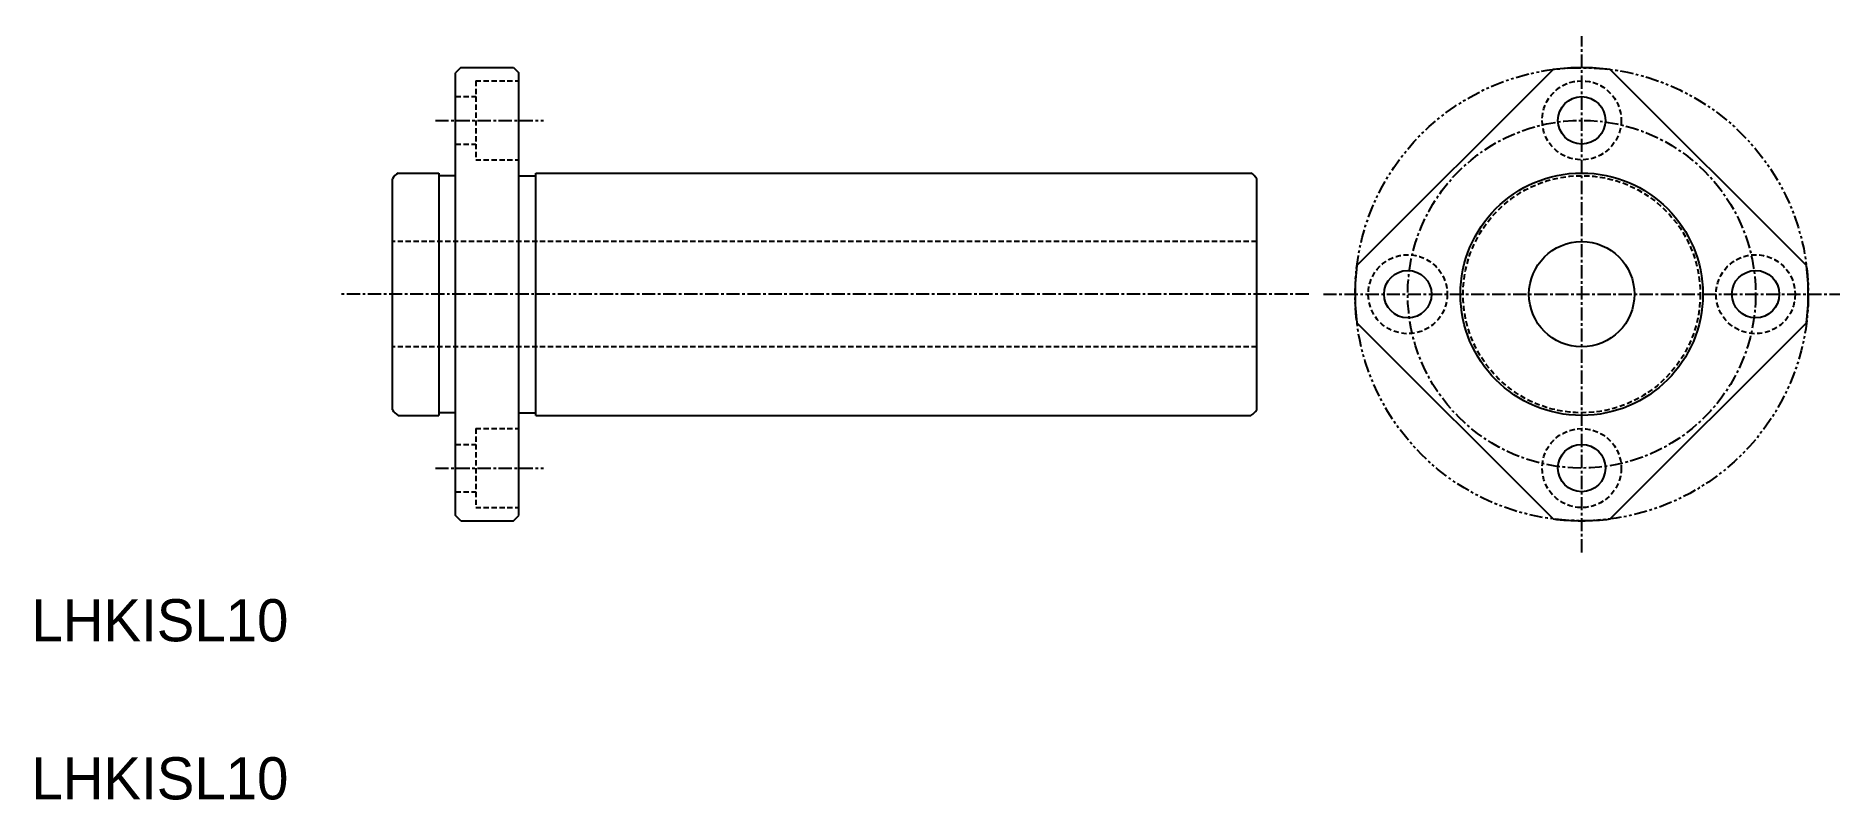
# Model space of a CAD drawing. Extents: x 271 to 442, y 135 to 207.
import ezdxf

# ---------------------------------------------------------------- set-up
doc = ezdxf.new("R2010")
doc.units = 0
for name, pattern in [('CENTER', [2, 1.25, -0.25, 0.25, -0.25]), ('DASHED', [0.75, 0.5, -0.25]), ('PHANTOM', [2.5, 1.25, -0.25, 0.25, -0.25, 0.25, -0.25])]:
    doc.linetypes.add(name, pattern=pattern)
doc.layers.get('0').update_dxf_attribs({"linetype": 'CONTINUOUS'})
doc.layers.add('CENTER', color=1, linetype='CENTER')

msp = doc.modelspace()

# ---------------------------------------------------------------- linework, layer by layer
at = {"color": 7, "linetype": 'CONTINUOUS'}
for p, q in [((311.6, 204.12), (311.1, 203.62)), ((311.6, 204.12), (316.6, 204.12)), ((316.6, 204.12), (317.1, 203.62)), ((415.22, 203.95), (396.6, 185.33)), ((439.26, 185.33), (420.64, 203.95)), ((311.1, 161.62), (311.1, 203.62)), ((317.1, 161.62), (317.1, 203.62)), ((305.1, 171.66), (305.1, 193.57)), ((305.64, 194.12), (309.5, 194.12)), ((309.5, 194.12), (309.5, 171.12)), ((311.1, 193.87), (309.5, 193.87)), ((317.1, 193.87), (318.7, 193.87)), ((318.7, 194.12), (386.55, 194.12)), ((318.7, 171.12), (318.7, 194.12)), ((387.1, 171.66), (387.1, 193.57)), ((415.22, 161.29), (396.6, 179.9)), ((439.26, 179.9), (420.64, 161.29)), ((311.1, 171.37), (309.5, 171.37)), ((317.1, 171.37), (318.7, 171.37)), ((305.64, 171.12), (309.5, 171.12)), ((318.7, 171.12), (386.55, 171.12)), ((311.6, 161.12), (311.1, 161.62)), ((311.6, 161.12), (316.6, 161.12)), ((316.6, 161.12), (317.1, 161.62))]:
    msp.add_line(p, q, dxfattribs=at)
at = {"color": 3, "linetype": 'DASHED'}
for p, q in [((313, 202.87), (317.1, 202.87)), ((313, 202.87), (313, 195.37)), ((311.1, 201.37), (313, 201.37)), ((311.1, 196.87), (313, 196.87)), ((313, 195.37), (317.1, 195.37)), ((387.1, 187.62), (305.1, 187.62)), ((387.1, 177.62), (305.1, 177.62)), ((313, 169.87), (313, 162.37)), ((313, 169.87), (317.1, 169.87)), ((311.1, 168.37), (313, 168.37)), ((311.1, 163.87), (313, 163.87)), ((313, 162.37), (317.1, 162.37))]:
    msp.add_line(p, q, dxfattribs=at)
at = {"color": 3, "linetype": 'PHANTOM'}
msp.add_circle((417.93, 182.62), 21.5, dxfattribs=at)
at = {"color": 3, "linetype": 'DASHED'}
for centre, radius in [((417.93, 199.12), 3.75), ((417.93, 182.62), 11.25), ((401.43, 182.62), 3.75), ((434.43, 182.62), 3.75), ((417.93, 166.12), 3.75)]:
    msp.add_circle(centre, radius, dxfattribs=at)
at = {"color": 7, "linetype": 'CONTINUOUS'}
for centre, radius in [((417.93, 199.12), 2.25), ((417.93, 182.62), 11.5), ((417.93, 182.62), 5), ((401.43, 182.62), 2.25), ((434.43, 182.62), 2.25), ((417.93, 166.12), 2.25)]:
    msp.add_circle(centre, radius, dxfattribs=at)
for centre, radius, start, end in [((417.93, 182.62), 21.5, 82.7492, 97.2508), ((306.25, 192.97), 1.3, 117.7958, 152.2042), ((385.95, 192.97), 1.3, 27.7958, 62.2042), ((417.93, 182.62), 21.5, 172.7492, 187.2508), ((417.93, 182.62), 21.5, 352.7492, 7.2508), ((306.25, 172.27), 1.3, 207.7958, 242.2042), ((385.95, 172.27), 1.3, 297.7958, 332.2042), ((417.93, 182.62), 21.5, 262.7492, 277.2508)]:
    msp.add_arc(centre, radius, start, end, dxfattribs=at)
at = {"layer": 'CENTER', "color": 1, "linetype": 'CENTER'}
for p, q in [((417.93, 158.12), (417.93, 207.12)), ((309.18, 199.12), (319.44, 199.12)), ((392.03, 182.62), (300.2, 182.62)), ((393.43, 182.62), (442.43, 182.62)), ((309.18, 166.12), (319.44, 166.12))]:
    msp.add_line(p, q, dxfattribs=at)
msp.add_circle((417.93, 182.62), 16.5, dxfattribs=at)

# ---------------------------------------------------------------- texts
at = {"color": 7, "linetype": 'CONTINUOUS'}
for p in [(270.85, 149.68), (270.85, 134.68)]:
    msp.add_text('LHKISL10', height=4, dxfattribs=at).set_placement(p)

doc.saveas('drawing.dxf')
